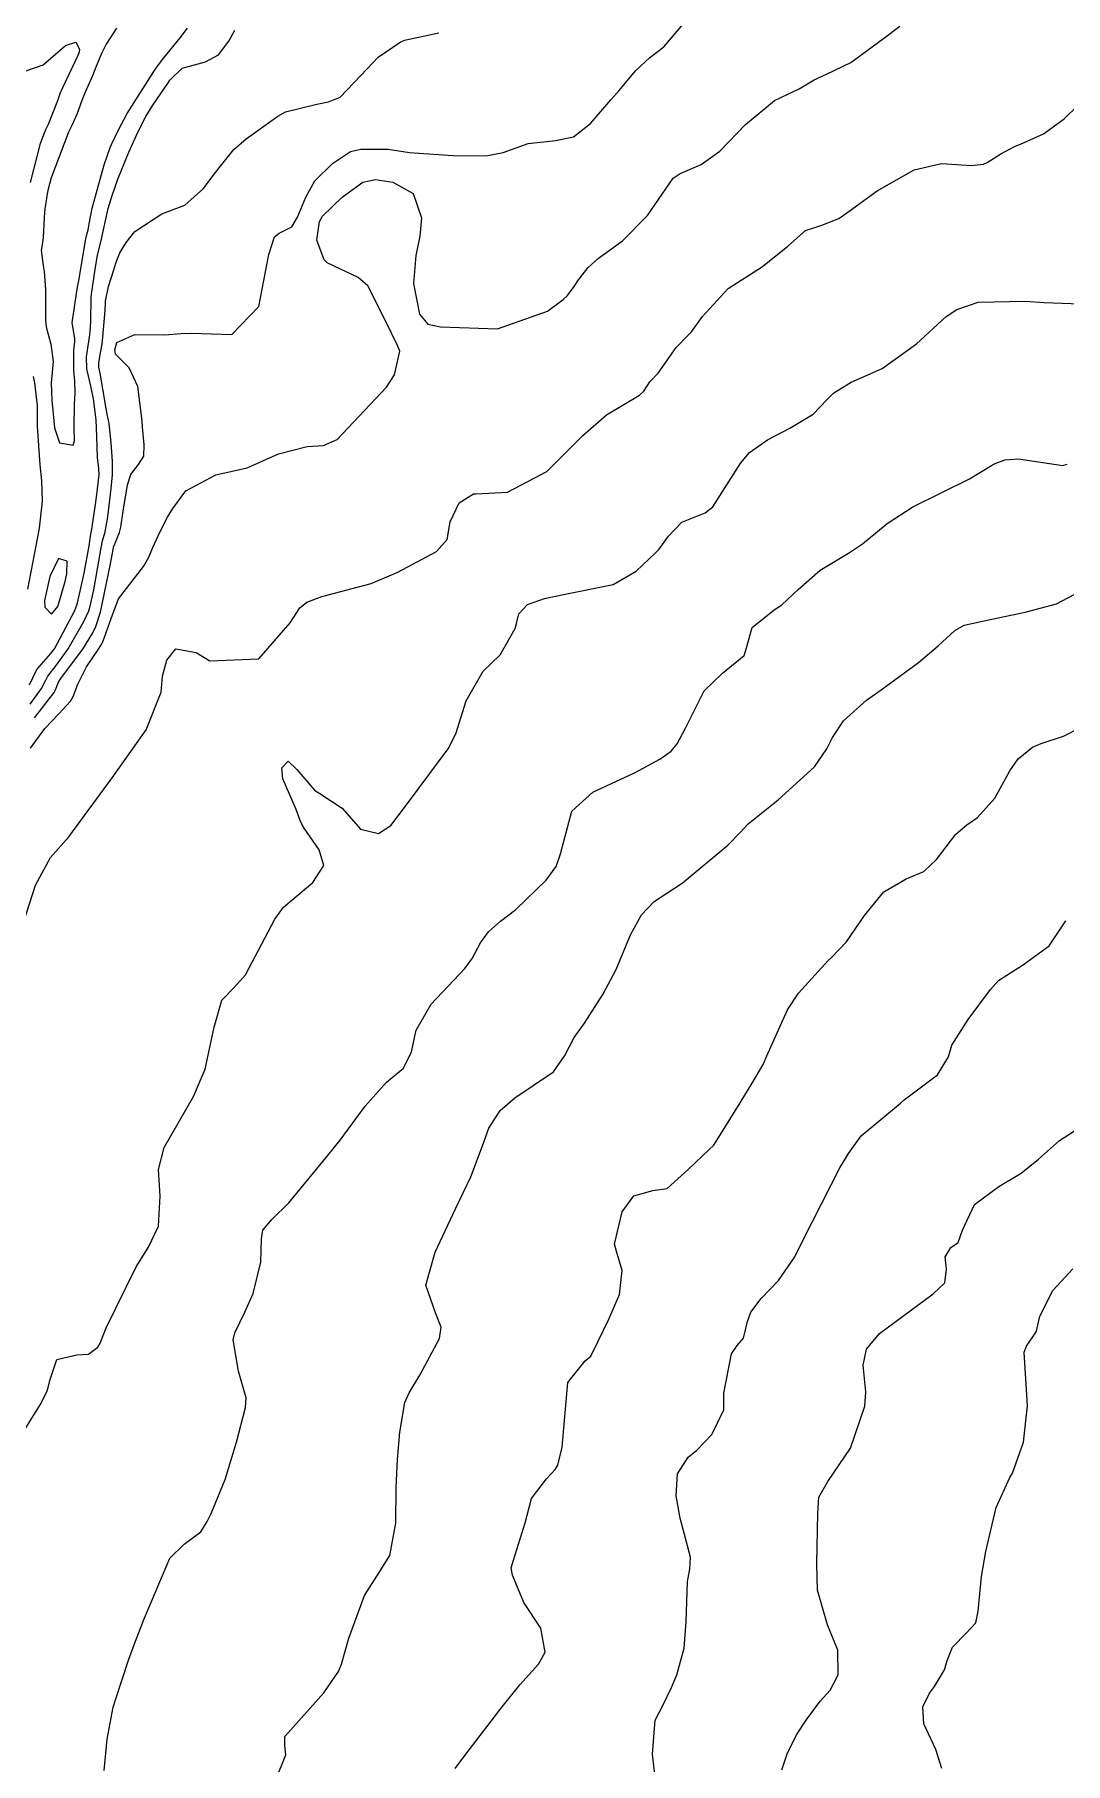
# Model space of a CAD drawing. Header units: feet. Extents: x 1313198 to 1317500, y 385000 to 389511.
# Drawn here: x 1315776 to 1316015.6, y 385557.7 to 385959.3 of the extents above; entities that cross this region are included whole.
import ezdxf

# ---------------------------------------------------------------- set-up
doc = ezdxf.new("R2010")
doc.units = ezdxf.units.FT
doc.layers.add('C-TOPO-MAJR', color=32, linetype='CONTINUOUS')

msp = doc.modelspace()

# ---------------------------------------------------------------- linework, layer by layer
at = {"layer": 'C-TOPO-MAJR'}
for points in [[(1315775.96, 385800.6), (1315780.55, 385806.47), (1315780.9, 385807.13), (1315781.59, 385808.9), (1315782.28, 385809.97), (1315787.26, 385816.58), (1315789.53, 385820.38), (1315790.23, 385821.85), (1315791.33, 385825.16), (1315793.67, 385836.39), (1315794.25, 385839.71), (1315794.39, 385840.23), (1315795.74, 385843.68), (1315796.03, 385844.87), (1315796.59, 385848.63), (1315797.64, 385854.69), (1315798.39, 385857.14), (1315800.16, 385859.45), (1315801.42, 385861.4), (1315801.5, 385864), (1315801.13, 385868.14), (1315801, 385869.62), (1315800.05, 385877.55), (1315798.01, 385881.88), (1315794.82, 385885.07), (1315794.67, 385885.97), (1315794.68, 385886.1), (1315795.1, 385887.76), (1315799.31, 385889.65), (1315806.27, 385889.55), (1315810.12, 385889.91), (1315812.42, 385889.95), (1315821.86, 385889.63), (1315828.11, 385896.12), (1315830.46, 385908.24), (1315831.76, 385912.35), (1315832.84, 385913.2), (1315835.78, 385914.69), (1315837.15, 385916.93), (1315839.04, 385921.55), (1315841.15, 385925.33), (1315845.28, 385929.36), (1315849.4, 385932.14), (1315851.86, 385932.73), (1315857.65, 385932.71), (1315858.22, 385932.66), (1315863.18, 385931.89), (1315873.18, 385931.23), (1315880.86, 385931.12), (1315884.89, 385931.95), (1315890.71, 385933.98), (1315897.08, 385934.72), (1315901.29, 385935.56), (1315905.24, 385938.63), (1315909.96, 385944.12), (1315911.89, 385946.34), (1315915.7, 385950.9), (1315918.99, 385954.01), (1315922.27, 385956.49), (1315927.14, 385962.21)], [(1315774.84, 385808.31), (1315776.36, 385811.55), (1315776.52, 385811.82), (1315779.83, 385815.53), (1315780.61, 385816.62), (1315785.36, 385825.53), (1315785.92, 385827.04), (1315786.45, 385829.37), (1315787.57, 385834.21), (1315788.74, 385840.53), (1315789.12, 385843.24), (1315789.23, 385843.99), (1315790.13, 385849.65), (1315790.41, 385851.84), (1315790.99, 385857.06), (1315790.95, 385858.49), (1315790.6, 385861.05), (1315790.52, 385865.95), (1315790.32, 385869.86), (1315790.24, 385870.47), (1315789.68, 385874.68), (1315789.15, 385877.32), (1315788.16, 385881.7), (1315788.08, 385884.45), (1315788.61, 385887.98), (1315788.79, 385889.03), (1315788.95, 385890.29), (1315789.09, 385892.55), (1315789.16, 385898.14), (1315789.23, 385899.05), (1315790.14, 385905.27), (1315790.63, 385907.99), (1315791.66, 385912.16), (1315791.76, 385912.58), (1315792.89, 385917.79), (1315793.14, 385918.93), (1315794.01, 385921.91), (1315795.39, 385925.7), (1315797.93, 385932), (1315800.12, 385936.83), (1315801.89, 385940.27), (1315803.48, 385942.89), (1315807.05, 385948.13), (1315807.46, 385948.7), (1315810.34, 385951.5), (1315815.74, 385952.97), (1315818.75, 385954.57), (1315821.18, 385957.75), (1315822.59, 385960.33)], [(1315775.02, 385803.78), (1315777.61, 385807.41), (1315778.61, 385809.36), (1315779.12, 385810.32), (1315781.04, 385812.79), (1315783.84, 385816.6), (1315787.43, 385822.97), (1315788.6, 385825.44), (1315788.97, 385826.55), (1315789.75, 385830.31), (1315791.48, 385840.13), (1315791.82, 385841.7), (1315792.4, 385843.84), (1315793.06, 385847.27), (1315793.83, 385853.87), (1315793.99, 385855.48), (1315794.09, 385856.94), (1315794.11, 385860.26), (1315793.85, 385864.47), (1315793.32, 385869), (1315792.92, 385871.17), (1315792.68, 385872.49), (1315791.25, 385880.63), (1315790.98, 385882.08), (1315790.96, 385882.95), (1315791.12, 385884.06), (1315791.73, 385887.51), (1315791.82, 385888.19), (1315792.42, 385895.23), (1315792.51, 385897.12), (1315792.53, 385897.42), (1315793.17, 385900.76), (1315794.42, 385904.7), (1315794.89, 385906.21), (1315795.8, 385908.61), (1315797.27, 385911.04), (1315799.34, 385913.6), (1315805.59, 385917.71), (1315810.94, 385919.72), (1315815.25, 385923.56), (1315817.53, 385926.56), (1315818.9, 385928.35), (1315822.3, 385932.65), (1315825.22, 385935.1), (1315832.57, 385940.34), (1315834.36, 385941.39), (1315841.61, 385943.12), (1315844.33, 385943.71), (1315847, 385944.78), (1315853.33, 385951.33), (1315855.9, 385954.07), (1315860.98, 385957.57), (1315862.02, 385957.98), (1315870, 385959.74)], [(1315775.07, 385793.58), (1315778.4, 385798.1), (1315781.63, 385801.51), (1315784.35, 385804.46), (1315785, 385805.59), (1315786.07, 385808.46), (1315788.05, 385812.42), (1315790.87, 385816.55), (1315791.63, 385817.78), (1315791.86, 385818.26), (1315793.83, 385823.7), (1315795.5, 385828.27), (1315801.32, 385835.77), (1315802.59, 385837.9), (1315803.42, 385840), (1315805.24, 385843.91), (1315806.93, 385847.25), (1315808.18, 385849.26), (1315811.2, 385853.32), (1315818.13, 385857.02), (1315825.45, 385858.7), (1315832.72, 385861.89), (1315839.39, 385863.62), (1315843.15, 385863.84), (1315846.31, 385865.22), (1315857.8, 385877.4), (1315859.69, 385880.26), (1315860.88, 385885.81), (1315860.39, 385887.08), (1315857.62, 385892.65), (1315853.49, 385900.97), (1315851.22, 385902.87), (1315844.03, 385906.31), (1315843.31, 385907.01), (1315841.64, 385911.58), (1315842.22, 385915.88), (1315842.92, 385917.14), (1315847.46, 385921.56), (1315852.33, 385924.99), (1315855.25, 385925.64), (1315859.3, 385925.03), (1315864.01, 385922.37), (1315865.95, 385916.74), (1315865.55, 385912.51), (1315864.64, 385908.03), (1315864.1, 385901.5), (1315865.5, 385894.4), (1315867.41, 385892.07), (1315870.38, 385891.39), (1315883.57, 385890.96), (1315895.25, 385895.1), (1315898.87, 385897.79), (1315899.86, 385898.7), (1315901.42, 385900.8), (1315902.44, 385902.34), (1315904.69, 385905.21), (1315907.08, 385907.38), (1315912.64, 385911.42), (1315918.42, 385917.3), (1315924.45, 385925.94), (1315926.03, 385927.05), (1315930.96, 385929.12), (1315935.26, 385932.26), (1315941.25, 385938.44), (1315947.94, 385944), (1315952.54, 385946.15), (1315953.68, 385946.68), (1315957.19, 385948.76), (1315960.04, 385950.14), (1315965.7, 385952.8), (1315973.34, 385958.42), (1315977.07, 385961.23)], [(1315795.09, 385960.76), (1315792.66, 385957.06), (1315791.62, 385955.09), (1315790.26, 385951.75), (1315789.48, 385949.76), (1315787.8, 385945.93), (1315787, 385943.99), (1315785.95, 385940.97), (1315784.76, 385938.33), (1315783.88, 385936.61), (1315779.89, 385926.05), (1315779.08, 385923.07), (1315778.92, 385922.28), (1315778.37, 385918.73), (1315778.22, 385916.91), (1315777.99, 385912.09), (1315777.62, 385909.53), (1315777.58, 385909.13), (1315777.98, 385905.66), (1315778.21, 385904.28), (1315778.59, 385900.08), (1315778.55, 385893.06), (1315778.69, 385891.41), (1315779.82, 385887.37), (1315780.33, 385883.41), (1315780.08, 385880.8), (1315779.87, 385878.38), (1315780.02, 385874.37), (1315780.48, 385869.6), (1315780.64, 385867.97), (1315781.82, 385864.5), (1315785, 385863.91), (1315785.27, 385864.94), (1315785.23, 385868.07), (1315785.33, 385873.5), (1315785.42, 385875.95), (1315785.38, 385878.78), (1315785.15, 385881.29), (1315785.13, 385885.99), (1315785.39, 385888.04), (1315785.38, 385888.72), (1315784.76, 385892.33), (1315785.32, 385895.99), (1315785.76, 385899.18), (1315785.99, 385900.66), (1315786.36, 385902.55), (1315787.87, 385911.49), (1315788.17, 385912.85), (1315788.46, 385913.98), (1315788.73, 385915.37), (1315789.42, 385919.01), (1315792.19, 385929.05), (1315793.6, 385933.05), (1315793.9, 385933.74), (1315795.49, 385937.21), (1315797.52, 385941.01), (1315803.73, 385950.76), (1315804.84, 385952.3), (1315806.08, 385953.88), (1315809.84, 385958.58), (1315811.59, 385960.82)], [(1315773.98, 385950.9), (1315778.01, 385952.29), (1315783.2, 385956.74), (1315785.64, 385957.56), (1315786.47, 385955.92), (1315786.38, 385955.2), (1315786.08, 385954.44), (1315782.48, 385946.92), (1315781.99, 385945.8), (1315781.33, 385943.93), (1315779.19, 385938.43), (1315778.58, 385937.2)], [(1315772.84, 385751.12), (1315776.21, 385761.77), (1315779.74, 385768.15), (1315783.96, 385772.96), (1315794.03, 385786.69), (1315798.81, 385793.31), (1315801.98, 385797.84), (1315805.42, 385806.56), (1315805.72, 385810.25), (1315806.72, 385814), (1315808.84, 385816.63), (1315813.57, 385815.78), (1315816.77, 385813.88), (1315828.17, 385814.28), (1315835.41, 385822.7), (1315837.67, 385826.18), (1315839.31, 385827.5), (1315842.77, 385828.79), (1315854.22, 385831.83), (1315860.46, 385834.46), (1315869.41, 385839.26), (1315871.88, 385842.02), (1315872.62, 385846.11), (1315874.65, 385850.58), (1315878.01, 385852.6), (1315878.53, 385852.66), (1315885.93, 385853.04), (1315895.05, 385857.86), (1315903.39, 385866.15), (1315908.89, 385870.98), (1315916.63, 385875.52), (1315917.6, 385876.45), (1315919.01, 385878.63), (1315920.92, 385880.69), (1315925.11, 385886.59), (1315927.96, 385889.57), (1315928.69, 385890.26), (1315931.22, 385893.82), (1315937.2, 385900.31), (1315945.15, 385905.43), (1315951.06, 385910.14), (1315955.16, 385913.8), (1315958.99, 385915.06), (1315962.91, 385916.55), (1315965.29, 385918.29), (1315971.86, 385923.05), (1315980.45, 385927.91), (1315986.77, 385929.38), (1315993.77, 385928.93), (1315996.51, 385929.18), (1315997.43, 385929.62), (1316000.6, 385931.64), (1316003.92, 385933.38), (1316005.11, 385933.85), (1316010.45, 385936.24), (1316015.3, 385939.73), (1316021.63, 385945.91)], [(1315778.58, 385937.2), (1315777.3, 385934.01), (1315774.97, 385924.95)], [(1315771.82, 385632.24), (1315777.28, 385641.05), (1315778.83, 385644.05), (1315779.19, 385645.05), (1315779.56, 385646.72), (1315781.17, 385651.6), (1315785.8, 385652.62), (1315788.58, 385652.78), (1315790.69, 385654.45), (1315791.26, 385655.38), (1315792.69, 385658.95), (1315799.6, 385673.1), (1315802.5, 385677.67), (1315804.81, 385682.51), (1315805.24, 385689.51), (1315804.8, 385695.71), (1315806.11, 385700.78), (1315812.91, 385712.62), (1315815.68, 385719.04), (1315817.78, 385728.76), (1315819.53, 385735.04), (1315822.29, 385737.91), (1315825, 385740.88), (1315831.86, 385753.87), (1315833.87, 385756.63), (1315840.66, 385762.35), (1315843.21, 385766.33), (1315842.14, 385769.97), (1315838.64, 385774.98), (1315838.09, 385775.88), (1315837.75, 385776.76), (1315836.77, 385779.32), (1315833.71, 385786.45), (1315833.5, 385789), (1315834.96, 385790.55), (1315836.93, 385788.64), (1315841.09, 385783.83), (1315842.33, 385783.06), (1315847.51, 385779.62), (1315851.77, 385774.75), (1315855.97, 385773.71), (1315858.8, 385775.57), (1315860.54, 385777.82), (1315863.11, 385781.35), (1315872.15, 385793.37), (1315873.95, 385796.87), (1315876.33, 385804.53), (1315880.3, 385811.45), (1315884.18, 385815.24), (1315887.74, 385821.33), (1315888, 385822.54), (1315888.54, 385824.76), (1315890.55, 385826.91), (1315894.49, 385828.35), (1315898.53, 385829.2), (1315910.47, 385831.6), (1315915.86, 385834.67), (1315920.26, 385838.86), (1315921.2, 385839.78), (1315923.32, 385842.81), (1315926.41, 385846.04), (1315931.82, 385848.23), (1315933.67, 385849.61), (1315940.11, 385859.83), (1315942.18, 385862.2), (1315946.34, 385865.21), (1315951.55, 385867.86), (1315956.99, 385871.15), (1315960.08, 385874.36), (1315961.78, 385876.11), (1315965.76, 385878.55), (1315968.29, 385879.67), (1315972.98, 385881.73), (1315981.01, 385887.44), (1315987.89, 385893.83), (1315990.31, 385895.43), (1315995.27, 385897.17), (1316006.24, 385897.35), (1316010.65, 385897.06), (1316025.19, 385896.57)], [(1315775.69, 385879.89), (1315776.03, 385878.44), (1315776.65, 385873.18), (1315776.65, 385870.76), (1315776.63, 385868.37), (1315777.25, 385859.39), (1315777.63, 385855.64), (1315777.77, 385850.92), (1315777.06, 385844.68), (1315776.33, 385840.53), (1315774.39, 385830.46)], [(1315792.18, 385556.09), (1315792.86, 385563.36), (1315794.31, 385570.84), (1315794.85, 385572.49), (1315797.95, 385581.94), (1315799.67, 385586.79), (1315801.45, 385591.33), (1315807.41, 385605.43), (1315810.77, 385608.66), (1315814.68, 385611.55), (1315816.1, 385613.94), (1315817.02, 385615.79), (1315820.32, 385623.67), (1315822.95, 385632.39), (1315825.03, 385640.41), (1315825.15, 385642.66), (1315823.41, 385648.89), (1315822.2, 385656.11), (1315822.55, 385657.77), (1315824.88, 385662.53), (1315826.85, 385666.86), (1315828.61, 385674.19), (1315828.72, 385679.6), (1315829.04, 385681.62), (1315831.13, 385684.08), (1315835.07, 385687.94), (1315844.12, 385698.91), (1315847.02, 385702.54), (1315852.82, 385710.41), (1315857.8, 385715.98), (1315861.77, 385719.24), (1315863.63, 385723.06), (1315864.67, 385728.09), (1315868.15, 385734.09), (1315876.04, 385742.37), (1315877.69, 385744.71), (1315879.68, 385748.32), (1315881.48, 385750.91), (1315884.28, 385753.41), (1315887.86, 385756.06), (1315894.93, 385762.89), (1315897.22, 385766.07), (1315898.24, 385769.05), (1315900.88, 385778.92), (1315905.73, 385783.36), (1315915.42, 385787.86), (1315921.35, 385790.97), (1315923.94, 385792.83), (1315925.33, 385794.55), (1315927.35, 385798.4), (1315931.61, 385806.91), (1315935.92, 385810.98), (1315940.89, 385815.08), (1315941.43, 385816.86), (1315942.76, 385821.58), (1315947.9, 385825.68), (1315949.65, 385826.89), (1315953.44, 385830.45), (1315958.57, 385834.91), (1315965.14, 385838.89), (1315968.46, 385841.05), (1315974.12, 385845.76), (1315980.1, 385849.58), (1315993.3, 385856.09), (1315998.41, 385859.24), (1315998.89, 385859.53), (1316001.53, 385860.53), (1316004.66, 385860.77), (1316015, 385859.23), (1316015.96, 385859.54)], [(1315781.4, 385826.46), (1315783.14, 385832.31), (1315783.54, 385834.04), (1315783.56, 385837.01), (1315781.55, 385837.65), (1315779.58, 385833.47), (1315778.33, 385827.84), (1315778.36, 385826.32), (1315779.92, 385824.65), (1315781.4, 385826.46)], [(1315829.57, 385547.79), (1315834.38, 385559.75), (1315834.18, 385561.94), (1315834.17, 385564.02), (1315843.23, 385574.16), (1315846.68, 385579.13), (1315847.32, 385580.79), (1315849.03, 385586.86), (1315852.65, 385596.78), (1315855.53, 385601.22), (1315858.59, 385606.02), (1315860, 385613.55), (1315860.04, 385621.83), (1315860.36, 385628.32), (1315860.89, 385634.67), (1315862.08, 385641.56), (1315863.08, 385643.86), (1315865.57, 385647.93), (1315870.1, 385656.45), (1315870.53, 385659.1), (1315869.2, 385662.44), (1315866.95, 385668.85), (1315869.14, 385676.5), (1315873.86, 385686.55), (1315877.41, 385693.97), (1315880.11, 385701.16), (1315881.59, 385705.31), (1315884.2, 385709.38), (1315887.63, 385712.37), (1315896.63, 385718.41), (1315899.22, 385722.18), (1315901.42, 385726.34), (1315903.83, 385729.7), (1315908.08, 385736.33), (1315911.21, 385742.16), (1315914.48, 385750.21), (1315917.09, 385754.85), (1315919.93, 385757.87), (1315921.37, 385758.85), (1315926.51, 385762.23), (1315937.15, 385771.05), (1315939.99, 385774), (1315941.88, 385775.97), (1315948.8, 385781.57), (1315957.29, 385789.25), (1315960.16, 385793.44), (1315961.46, 385796.05), (1315963.99, 385799.88), (1315969.39, 385804.69), (1315972.76, 385807.11), (1315981.44, 385813.49), (1315986, 385817.3), (1315989.9, 385820.93), (1315992.06, 385822.1), (1315998.1, 385823.41), (1316006.23, 385825.17), (1316013.54, 385827.08), (1316018.9, 385829.93)], [(1315873.74, 385556.6), (1315876.04, 385559.56), (1315884.65, 385570.87), (1315888.75, 385575.97), (1315893.11, 385580.84), (1315894.66, 385583.59), (1315893.64, 385589.15), (1315889.75, 385595.14), (1315887.08, 385601.46), (1315886.79, 385603.17), (1315887.32, 385604.93), (1315890.06, 385613.66), (1315891.47, 385619.25), (1315895, 385623.86), (1315897.03, 385626.04), (1315897.6, 385627), (1315898.66, 385631.24), (1315899.91, 385646.22), (1315903.99, 385651.29), (1315905.28, 385652.36), (1315906.92, 385655.66), (1315909.48, 385660.91), (1315911.96, 385666.66), (1315912.56, 385672.22), (1315911.34, 385676.39), (1315910.82, 385678.38), (1315912.54, 385685.89), (1315915.3, 385689.62), (1315919.71, 385690.8), (1315923.04, 385691.3), (1315927.95, 385695.75), (1315932.71, 385700.3), (1315933.86, 385701.38), (1315940.01, 385711.21), (1315942.78, 385715.74), (1315945.37, 385720.07), (1315946.18, 385722.11), (1315950.96, 385732.77), (1315953.58, 385736.67), (1315960.43, 385744.22), (1315961.22, 385744.94), (1315964.69, 385748.59), (1315968.91, 385754.69), (1315973.38, 385760.18), (1315978.57, 385763.22), (1315982.65, 385764.92), (1315985.61, 385767.74), (1315990.09, 385773.6), (1315992.64, 385775.77), (1315995.14, 385777.45), (1315999.17, 385781.95), (1316002.64, 385788.26), (1316004.6, 385791.08), (1316007.91, 385793.83), (1316009.94, 385794.62), (1316015.11, 385796.38), (1316019.08, 385798.38)], [(1315920.26, 385554.49), (1315919.65, 385559.93), (1315920.25, 385567.76), (1315922.11, 385571.39), (1315924.05, 385575.38), (1315925.27, 385578.35), (1315926.97, 385584.51), (1315927.42, 385590.66), (1315927.73, 385600), (1315928.27, 385602.88), (1315928.45, 385605.62), (1315926.06, 385614.72), (1315925.1, 385619.89), (1315925.42, 385625.02), (1315927.9, 385628.86), (1315929.84, 385630.4), (1315933.39, 385634.11), (1315936.19, 385639.91), (1315936.21, 385642.4), (1315936.18, 385643.72), (1315938, 385652.88), (1315939.33, 385654.81), (1315940.79, 385656.5), (1315941.71, 385660.36), (1315942.49, 385662.58), (1315944.87, 385665.73), (1315948.87, 385669.89), (1315952.73, 385675.41), (1315954.59, 385679.19), (1315963.24, 385696.27), (1315964.41, 385698.1), (1315965.2, 385699.4), (1315968.14, 385703.55), (1315977.23, 385711.13), (1315978.14, 385711.85), (1315985.83, 385717.7), (1315988.39, 385721.87), (1315989.19, 385724.59), (1315992.99, 385730.54), (1315998.17, 385737.52), (1316000.03, 385739.59), (1316005.85, 385743.34), (1316011.84, 385747.62), (1316015.7, 385753.44)], [(1315949.66, 385556.27), (1315950.89, 385560), (1315953.06, 385564.36), (1315955.31, 385567.79), (1315958.6, 385572.18), (1315960.92, 385574.8), (1315962.73, 385578.29), (1315962.66, 385584.05), (1315960.26, 385589.91), (1315957.97, 385598), (1315957.83, 385604.09), (1315958.01, 385615.84), (1315958.28, 385619.63), (1315960.4, 385623.2), (1315965.62, 385630.99), (1315968.99, 385640.69), (1315969.19, 385644.02), (1315968.58, 385650.24), (1315969.33, 385653.97), (1315972.35, 385657.59), (1315984.85, 385666.83), (1315987.52, 385669.41), (1315987.96, 385672.58), (1315987.64, 385675.45), (1315988.95, 385677.55), (1315990.64, 385678.71), (1315991.69, 385681.62), (1315994.42, 385687.55), (1316000.1, 385691.72), (1316005.32, 385694.81), (1316009.29, 385698.11), (1316014.2, 385702.43), (1316018.77, 385705.37)], [(1315986.88, 385556.55), (1315985.47, 385560.95), (1315982.64, 385566.96), (1315982.43, 385570.92), (1315983.96, 385574.08), (1315985.12, 385575.58), (1315987.47, 385579.51), (1315988.13, 385581.64), (1315989.37, 385584.76), (1315992.58, 385588.06), (1315994.77, 385590.44), (1315995.34, 385593.13), (1315996.11, 385601.16), (1315997.12, 385606.99), (1315999.49, 385617.23), (1316002.7, 385624.16), (1316003.29, 385625.19), (1316005.85, 385632.33), (1316006.8, 385640.79), (1316005.99, 385653.28), (1316006.51, 385654.63), (1316008.66, 385657.78), (1316008.84, 385658.18), (1316009.67, 385661.67), (1316012.64, 385667.56), (1316017.33, 385672.6)]]:
    msp.add_lwpolyline(points, dxfattribs=at)

doc.saveas('drawing.dxf')
